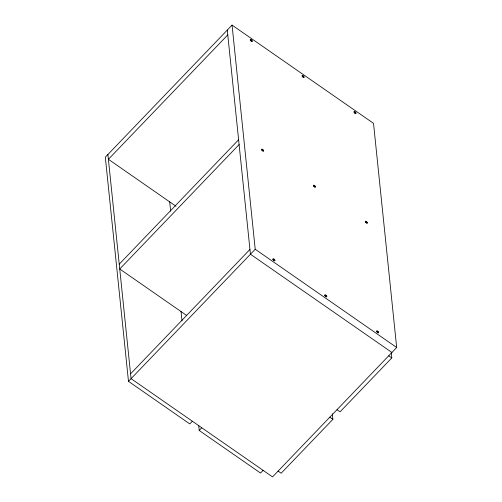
<?xml version="1.0" encoding="UTF-8"?>
<svg xmlns="http://www.w3.org/2000/svg" width="502" height="502" viewBox="0 0 502 502"><rect width="100%" height="100%" fill="white"/><g stroke="black" fill="none" stroke-linecap="round" stroke-linejoin="round"><path stroke-width="0.75" d="M251.59 40.894L250.762 40.392M366.661 222.624L366.272 222.618M107.905 154.497L131.066 378.652L272.536 476.9L396.68 347.503L373.519 123.348L232.056 25.1L105.32 157.189L128.481 381.351L189.781 423.92L192.366 421.228M227.776 34.883L108.401 159.297L175.989 206.24M119.238 264.171L238.613 139.751M239.109 144.557L119.733 268.978L186.694 315.482M130.57 373.846L249.946 249.431M128.481 381.351L255.217 249.256L232.056 25.1M263.104 470.349L260.513 473.047L199.212 430.471L201.798 427.773M332.337 413.861L332.901 419.308L281.17 473.223L278.102 471.096M391.227 352.479L391.792 357.926L340.061 411.841L336.993 409.714M354.669 112.253L354.625 112.643M262.27 149.872L262.828 150.682M355.146 113.044L354.719 112.749M325.566 295.622L325.516 296.08M377.711 332.355L377.385 332.104M255.217 249.256L396.68 347.503M391.911 352.479L250.442 254.232L227.28 30.076M388.724 355.799L391.792 357.926M329.833 417.181L332.901 419.308M314.277 186.499L314.76 186.506M273.86 260.243L273.427 259.747M366.159 222.53L365.839 222.116M198.729 425.803L199.212 430.471M169.701 201.873L170.667 211.198M181.034 311.547L182 320.872M314.98 186.305A1.236 0.452 43.8 0 1 314.955 187.196A1.236 0.452 43.8 0 1 313.53 185.972A1.236 0.452 43.8 0 1 314.051 185.508M314.541 185.847A1.236 0.452 43.8 0 1 314.773 186.066M263.286 150.518A1.236 0.452 43.8 0 1 263.098 151.171A1.236 0.452 43.8 0 1 261.824 150.18A1.236 0.452 43.8 0 1 261.793 149.351M262.195 149.483A1.236 0.452 43.8 0 1 263.123 150.28M326.595 296.444A1.236 0.452 43.8 0 1 325.93 296.726A1.236 0.452 43.8 0 1 324.769 295.383A1.236 0.452 43.8 0 1 325.635 295.339M326.118 295.753A1.236 0.452 43.8 0 1 326.325 295.992M355.686 112.9A1.236 0.452 43.8 0 1 355.498 113.552A1.236 0.452 43.8 0 1 354.224 112.561A1.236 0.452 43.8 0 1 354.192 111.733M354.594 111.864A1.236 0.452 43.8 0 1 355.523 112.661M303.403 76.367A1.236 0.452 43.8 0 1 303.584 77.49A1.236 0.452 43.8 0 1 302.072 76.059A1.236 0.452 43.8 0 1 303.164 76.141M251.784 40.612A1.236 0.452 43.8 0 1 251.69 41.484A1.236 0.452 43.8 0 1 250.272 40.135A1.236 0.452 43.8 0 1 251.1 39.959M251.345 40.154A1.236 0.452 43.8 0 1 251.577 40.373M365.657 221.871A1.236 0.452 43.8 0 0 367.288 223.007A1.236 0.452 43.8 0 0 366.372 221.476A1.236 0.452 43.8 0 0 365.657 221.871M365.456 222.079A1.236 0.452 43.8 0 0 367.087 223.214A1.236 0.452 43.8 0 0 366.171 221.689A1.236 0.452 43.8 0 0 365.456 222.079M313.775 185.84A1.236 0.452 43.8 0 0 315.407 186.976A1.236 0.452 43.8 0 0 314.49 185.445A1.236 0.452 43.8 0 0 313.775 185.84M261.918 149.816A1.236 0.452 43.8 0 0 263.556 150.951A1.236 0.452 43.8 0 0 262.64 149.42A1.236 0.452 43.8 0 0 261.918 149.816M273.245 259.503A1.236 0.452 43.8 0 0 274.883 260.632A1.236 0.452 43.8 0 0 273.966 259.107A1.236 0.452 43.8 0 0 273.245 259.503M273.05 259.71A1.236 0.452 43.8 0 0 274.682 260.845A1.236 0.452 43.8 0 0 273.766 259.314A1.236 0.452 43.8 0 0 273.05 259.71M325.12 295.527A1.236 0.452 43.8 0 0 326.752 296.657A1.236 0.452 43.8 0 0 325.836 295.132A1.236 0.452 43.8 0 0 325.12 295.527M376.989 331.552A1.236 0.452 43.8 0 0 378.621 332.682A1.236 0.452 43.8 0 0 377.705 331.157A1.236 0.452 43.8 0 0 376.989 331.552M376.789 331.759A1.236 0.452 43.8 0 0 378.42 332.889A1.236 0.452 43.8 0 0 377.504 331.364A1.236 0.452 43.8 0 0 376.789 331.759M354.318 112.197A1.236 0.452 43.8 0 0 355.956 113.333A1.236 0.452 43.8 0 0 355.039 111.802A1.236 0.452 43.8 0 0 354.318 112.197M302.405 76.141A1.236 0.452 43.8 0 0 304.036 77.27A1.236 0.452 43.8 0 0 303.12 75.746A1.236 0.452 43.8 0 0 302.405 76.141M250.58 40.147A1.236 0.452 43.8 0 0 252.211 41.283A1.236 0.452 43.8 0 0 251.295 39.752A1.236 0.452 43.8 0 0 250.58 40.147"/></g></svg>
